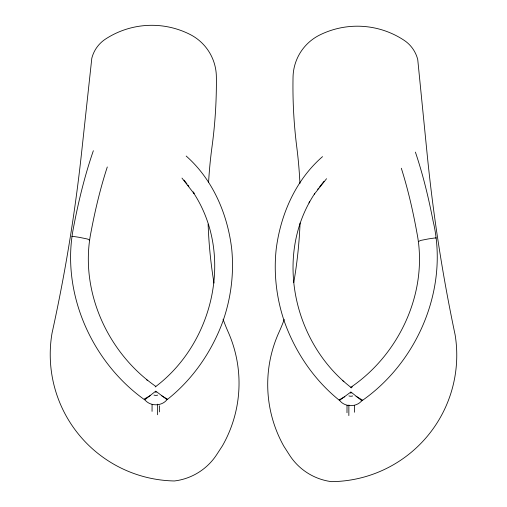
<?xml version="1.0" encoding="UTF-8"?>
<svg xmlns="http://www.w3.org/2000/svg" width="507" height="507" viewBox="0 0 507 507"><rect width="100%" height="100%" fill="white"/><g stroke="black" fill="none" stroke-linecap="round" stroke-linejoin="round"><path stroke-width="0.76" d="M152.049 411.373L152.081 404.44M157.626 414.751L157.671 404.161M159.502 411.918L159.528 405.79M346.991 412.73L347.022 405.289M348.841 415.582L348.886 404.985M354.444 412.254L354.475 405.321M107.294 166.968C100.38 188.167 95.202 209.904 91.051 231.807C79.111 290.238 107.364 352.802 155.833 386.423M93.358 150.718C84.663 175.821 78.414 201.716 73.452 227.801C60.732 292.545 91.507 361.909 144.704 399.839L155.725 391.163M308.972 202.939L309.707 201.602M317.655 189.333L318.624 188.103M319.6 186.88L323.973 181.354M326.546 178.711L314.391 194.067L314.651 193.661C273.653 255.528 293.724 343.752 351.541 387.83M89.428 240.077L87.458 239.012L79.65 237.409A32.271 4.848 6.4 0 0 71.912 236.268L72.209 236.496M322.541 156.638C295.771 179.814 280.682 214.182 276.233 248.886A142.461 118.308 76.1 0 0 284.585 322.179C295.549 352.555 314.232 380.149 339.494 400.416L350.724 392.12M155.167 386.98C213.365 343.404 234.196 255.357 193.737 193.142M155.947 391.277L167.101 399.668C192.546 379.616 211.463 352.188 222.693 321.913A142.461 118.308 -75.6 0 0 231.68 248.696C227.523 213.954 212.744 179.453 186.177 156.048M350.882 387.266C399.636 354.07 428.434 291.759 417.001 233.22C413.04 211.286 408.053 189.504 401.322 168.242M351.085 387.798L352.302 386.841M350.945 392.012L361.89 400.784C417.996 361.719 449.069 288.014 433.06 220.887C428.548 197.641 422.971 174.566 415.398 152.113M435.798 238.075L436.096 237.853A32.271 4.848 -5.9 0 0 428.352 238.924L420.531 240.457L418.548 241.509M150.573 395.435L144.261 399.028C149.47 406.677 162.126 406.734 167.399 399.123L161.822 395.885M156.276 392.184L155.446 392.184M344.811 396.677L339.202 399.871C344.411 407.527 357.067 407.577 362.34 399.972L356.066 396.322M351.218 393.033L350.388 393.026M146.529 379.692L147.746 380.662M342.738 380.668L343.885 381.708M184.047 180.131L186.931 183.838M187.894 185.074L188.851 186.31M193.18 191.874L194.137 193.11M181.975 178.084L193.991 193.547M166.955 399.339L167.101 399.668M361.751 400.441L361.89 400.784M157.709 395.099A3.72 2.167 0.2 0 1 153.982 395.086M213.992 283.083A457.491 457.491 0 0 1 208.124 224.119M208.592 182.324A457.491 457.491 0 0 1 212.015 146.764A480.889 480.889 0 0 0 216.362 76.766A48.026 48.026 0 0 0 190.068 34.457A84.644 84.644 0 0 0 105.526 39.058A32.461 32.461 0 0 0 91.811 58.223L81.557 152.924A1676.11 1676.11 0 0 1 52.031 333.175A126.528 126.528 0 0 0 174.408 480.966A58.907 58.907 0 0 0 216.692 454.64L222.408 445.862A126.338 126.338 0 0 0 228.163 331.946A186.519 186.519 0 0 1 223.048 319.182M352.657 395.948A3.72 2.167 0.2 0 1 348.93 395.929M300.068 222.998A457.491 457.491 0 0 1 293.749 282.678M299.929 183.477A457.491 457.491 0 0 0 296.779 147.131A480.889 480.889 0 0 1 293.04 77.096A48.026 48.026 0 0 1 319.702 35.021A84.644 84.644 0 0 1 404.199 40.357A32.461 32.461 0 0 1 417.749 59.636L427.179 154.42A1676.11 1676.11 0 0 0 455.14 334.924A126.528 126.528 0 0 1 331.483 481.65A58.907 58.907 0 0 1 289.434 454.956L283.793 446.128A126.338 126.338 0 0 1 279.027 332.167A186.519 186.519 0 0 0 284.25 319.448"/></g></svg>
